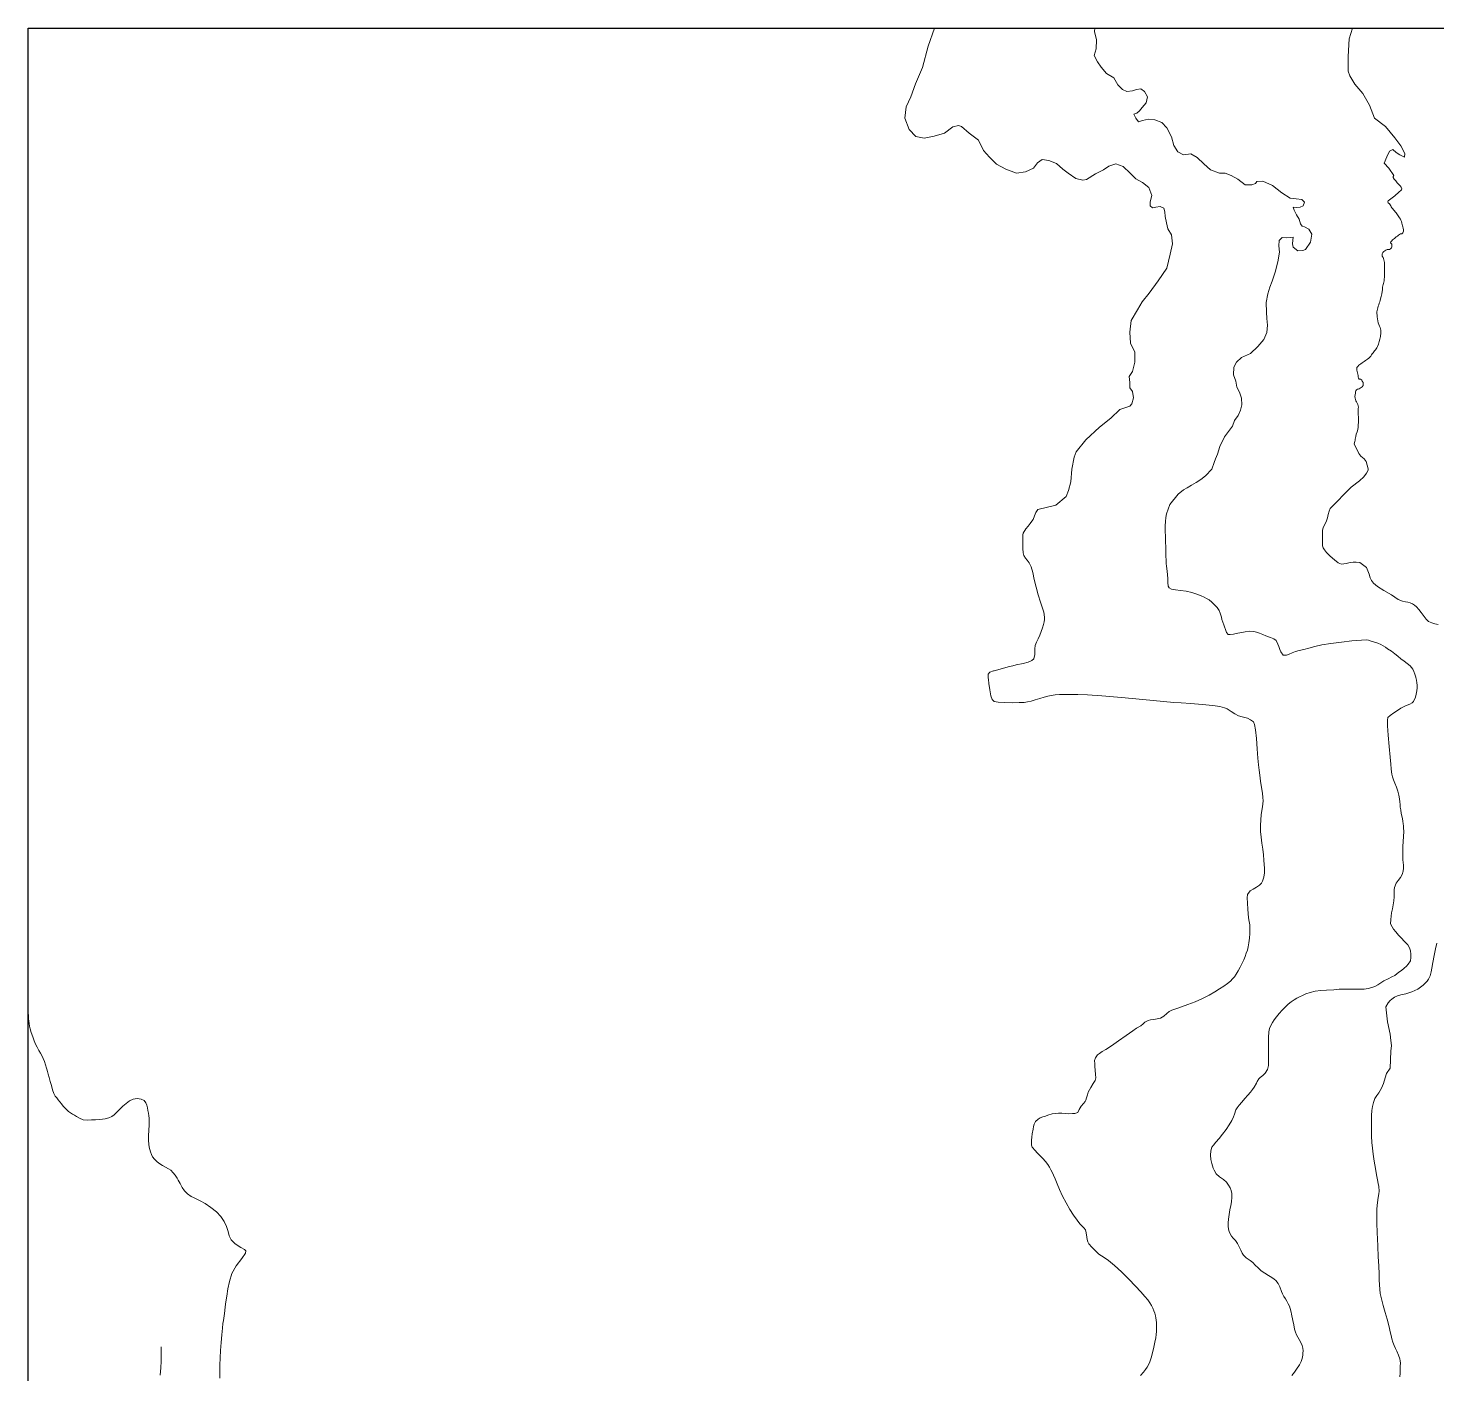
# Model space of a CAD drawing. Header units: kilometres. Extents: x 1172066 to 1174183, y 1051619 to 1053209.
# Drawn here: x 1172066 to 1172672, y 1052629 to 1053209 of the extents above; entities that cross this region are included whole.
import ezdxf

# ---------------------------------------------------------------- set-up
doc = ezdxf.new("R2010")
doc.units = ezdxf.units.KM
doc.header["$MEASUREMENT"] = 0
doc.layers.add('borde', color=1, linetype='Continuous')
doc.layers.add('terreno', color=7, linetype='Continuous')

msp = doc.modelspace()

# ---------------------------------------------------------------- linework, layer by layer
at = {"layer": 'borde', "elevation": -10}
msp.add_lwpolyline([(1172065.59276, 1053209.01436), (1174180.61696, 1053209.01436), (1174180.61696, 1051620.96949), (1172065.59276, 1051620.96949)], close=True, dxfattribs=at)
at = {"layer": 'terreno', "lineweight": 0, "ltscale": 2090}
for points, elevation in [([(1172544.54683, 1052628.6895), (1172545.7734, 1052630.09427), (1172546.68224, 1052631.21955), (1172547.38061, 1052632.23084), (1172547.96671, 1052633.29663), (1172548.50876, 1052634.59022), (1172549.06395, 1052636.28389), (1172549.6689, 1052638.46182), (1172550.2629, 1052640.84473), (1172550.76366, 1052643.06318), (1172551.10943, 1052644.84189), (1172551.31574, 1052646.28994), (1172551.42063, 1052647.61051), (1172551.4564, 1052648.95775), (1172551.43825, 1052650.28575), (1172551.37564, 1052651.49554), (1172551.13454, 1052653.45754), (1172550.93813, 1052654.40668), (1172550.67824, 1052655.45855), (1172550.33703, 1052656.58004), (1172549.89679, 1052657.70606), (1172549.33369, 1052658.80054), (1172548.59936, 1052659.9392), (1172547.63937, 1052661.22283), (1172546.38415, 1052662.76211), (1172544.70016, 1052664.68344), (1172542.44072, 1052667.12212), (1172539.55572, 1052670.10694), (1172536.37997, 1052673.25043), (1172533.34479, 1052676.05655), (1172530.81498, 1052678.13896), (1172528.88542, 1052679.53111), (1172526.60253, 1052680.98762), (1172525.36497, 1052682.16997), (1172524.48399, 1052683.01993), (1172523.59387, 1052683.89787), (1172522.24962, 1052685.44674), (1172521.81972, 1052686.28179), (1172521.53917, 1052687.25856), (1172521.36932, 1052688.30483), (1172521.17861, 1052690.18207), (1172520.90579, 1052691.43788), (1172520.18187, 1052692.27458), (1172519.47967, 1052692.95637), (1172518.47149, 1052694.06177), (1172517.19709, 1052695.63896), (1172515.72146, 1052697.70026), (1172514.11569, 1052700.22198), (1172512.49654, 1052703.03765), (1172510.98997, 1052705.94785), (1172509.69589, 1052708.75503), (1172508.62706, 1052711.29524), (1172507.77122, 1052713.40741), (1172507.10283, 1052714.9954), (1172506.54016, 1052716.21188), (1172505.98821, 1052717.27338), (1172505.35914, 1052718.36153), (1172504.59069, 1052719.52905), (1172503.62777, 1052720.79267), (1172502.45143, 1052722.1443), (1172501.19821, 1052723.46958), (1172500.03778, 1052724.62728), (1172499.10958, 1052725.52503), (1172497.94673, 1052726.98874), (1172497.65981, 1052727.83045), (1172497.54015, 1052728.83196), (1172497.56969, 1052730.01518), (1172497.71942, 1052731.36794), (1172497.9271, 1052732.734), (1172498.24958, 1052734.79562), (1172498.42033, 1052735.93147), (1172498.72375, 1052736.92294), (1172499.31675, 1052738.01275), (1172500.47871, 1052739.11521), (1172501.38453, 1052739.59743), (1172502.44459, 1052740.03136), (1172503.56381, 1052740.43058), (1172504.65115, 1052740.80064), (1172506.5347, 1052741.3554), (1172507.89687, 1052741.55371), (1172509.18863, 1052741.6227), (1172510.7187, 1052741.62778), (1172512.39254, 1052741.46953), (1172513.73893, 1052741.40276), (1172515.20947, 1052741.52158), (1172516.22838, 1052741.5543), (1172517.56443, 1052741.99152), (1172518.12967, 1052743.24421), (1172518.90899, 1052744.69591), (1172519.92591, 1052745.80669), (1172520.72098, 1052746.66743), (1172521.03892, 1052747.32994), (1172521.33739, 1052748.31238), (1172521.65994, 1052749.49495), (1172522.05539, 1052750.69685), (1172522.55242, 1052751.77723), (1172523.11303, 1052752.73087), (1172524.20745, 1052754.38504), (1172524.98718, 1052755.74875), (1172525.26994, 1052756.88313), (1172525.19902, 1052758.37389), (1172525.01458, 1052760.19414), (1172524.91253, 1052761.71677), (1172524.82211, 1052762.88442), (1172524.77523, 1052764.36929), (1172525.09112, 1052765.47483), (1172526.01121, 1052766.76216), (1172526.82814, 1052767.43999), (1172527.98086, 1052768.16137), (1172529.64041, 1052769.14312), (1172532.00258, 1052770.65216), (1172535.10877, 1052772.81167), (1172538.40002, 1052775.17407), (1172541.16303, 1052777.15299), (1172542.87376, 1052778.31198), (1172544.64353, 1052779.24924), (1172545.65653, 1052780.12599), (1172546.39704, 1052780.89046), (1172547.8399, 1052781.58519), (1172548.81873, 1052781.85274), (1172549.91987, 1052782.05385), (1172551.05816, 1052782.22214), (1172553.08131, 1052782.64754), (1172554.64187, 1052783.40981), (1172555.93166, 1052784.55186), (1172556.90029, 1052785.5094), (1172557.96861, 1052786.10138), (1172558.85336, 1052786.3825), (1172560.19858, 1052786.78675), (1172562.19869, 1052787.43506), (1172564.94333, 1052788.41483), (1172568.11079, 1052789.65158), (1172571.27258, 1052791.03431), (1172574.08215, 1052792.46141), (1172576.51277, 1052793.86976), (1172578.61671, 1052795.20659), (1172580.43816, 1052796.43211), (1172581.9741, 1052797.54229), (1172583.21453, 1052798.54709), (1172584.17429, 1052799.4756), (1172584.96484, 1052800.44433), (1172585.72758, 1052801.59093), (1172586.56308, 1052803.00688), (1172587.43077, 1052804.597), (1172588.25329, 1052806.22091), (1172588.9702, 1052807.76133), (1172589.58053, 1052809.21025), (1172590.10119, 1052810.58374), (1172590.54602, 1052811.92188), (1172590.92243, 1052813.34971), (1172591.23573, 1052815.01628), (1172591.48554, 1052817.00355), (1172591.64469, 1052819.13143), (1172591.67934, 1052821.1527), (1172591.57343, 1052822.85632), (1172591.39432, 1052824.17358), (1172591.08399, 1052825.75024), (1172590.78843, 1052829.5381), (1172590.61864, 1052832.08148), (1172590.52707, 1052834.3632), (1172590.60209, 1052835.87064), (1172591.76177, 1052837.4651), (1172593.02844, 1052838.20002), (1172594.48674, 1052839.01883), (1172595.77281, 1052839.88383), (1172596.60778, 1052840.76476), (1172597.07673, 1052841.64699), (1172597.57069, 1052843.38739), (1172597.87657, 1052845.14691), (1172597.91881, 1052847.25323), (1172597.83285, 1052848.75193), (1172597.67683, 1052850.69833), (1172597.45022, 1052852.98442), (1172597.15178, 1052855.4522), (1172596.79611, 1052857.9657), (1172596.46137, 1052860.49631), (1172596.24358, 1052863.03845), (1172596.21185, 1052865.56846), (1172596.33268, 1052867.98318), (1172596.55259, 1052870.16432), (1172596.81199, 1052872.02164), (1172597.0587, 1052873.5999), (1172597.23733, 1052874.9768), (1172597.30038, 1052876.26017), (1172597.23274, 1052877.69495), (1172597.02311, 1052879.55309), (1172596.67978, 1052881.99566), (1172596.27118, 1052884.70993), (1172595.88429, 1052887.27129), (1172595.58126, 1052889.43203), (1172595.3299, 1052891.664), (1172595.07721, 1052894.61601), (1172594.78145, 1052898.6619), (1172594.44007, 1052903.05658), (1172594.06482, 1052906.77508), (1172593.65821, 1052909.05733), (1172593.19291, 1052910.19324), (1172591.96043, 1052911.1476), (1172590.57548, 1052911.76422), (1172589.49005, 1052912.05821), (1172588.24267, 1052912.33945), (1172586.67512, 1052912.87022), (1172585.10911, 1052913.71301), (1172583.61131, 1052914.72814), (1172581.87331, 1052915.78715), (1172580.65279, 1052916.31153), (1172578.72832, 1052916.82065), (1172575.60787, 1052917.30721), (1172571.09551, 1052917.75733), (1172566.17142, 1052918.14055), (1172562.11089, 1052918.41875), (1172558.9057, 1052918.63192), (1172545.51721, 1052919.85296), (1172536.36689, 1052920.66561), (1172527.82603, 1052921.38308), (1172521.64458, 1052921.83047), (1172517.48337, 1052922.03721), (1172514.48094, 1052922.08929), (1172511.91995, 1052922.05543), (1172509.67024, 1052921.96099), (1172507.7468, 1052921.81408), (1172506.12463, 1052921.61556), (1172504.61787, 1052921.32755), (1172502.99674, 1052920.90102), (1172501.11633, 1052920.31727), (1172499.15714, 1052919.68515), (1172497.37956, 1052919.13988), (1172495.91709, 1052918.78908), (1172494.38688, 1052918.59898), (1172492.27817, 1052918.5072), (1172489.29818, 1052918.4674), (1172486.0188, 1052918.5062), (1172483.22987, 1052918.66929), (1172481.51702, 1052919.04438), (1172480.63907, 1052919.88636), (1172480.1496, 1052921.4942), (1172479.69198, 1052923.99422), (1172479.67915, 1052924.08111), (1172479.27385, 1052926.82447), (1172479.08443, 1052928.47772), (1172478.99558, 1052929.25333), (1172478.99965, 1052930.74843), (1172479.62183, 1052931.57837), (1172481.24102, 1052932.20791), (1172481.48072, 1052932.27502), (1172484.05951, 1052933.00302), (1172487.55954, 1052933.90529), (1172489.58938, 1052934.39972), (1172491.04782, 1052934.7545), (1172493.94685, 1052935.43597), (1172496.15029, 1052936.01823), (1172497.67559, 1052936.61833), (1172498.55238, 1052937.32343), (1172499.0478, 1052939.18385), (1172499.02736, 1052940.35582), (1172499.0433, 1052941.66197), (1172499.24383, 1052943.06299), (1172499.73007, 1052944.52832), (1172500.41008, 1052946.04558), (1172501.14488, 1052947.61107), (1172501.81253, 1052949.20626), (1172502.3674, 1052950.75093), (1172502.78095, 1052952.14794), (1172503.03549, 1052953.33118), (1172503.1558, 1052954.3458), (1172503.17554, 1052955.26495), (1172502.86555, 1052957.41565), (1172502.35117, 1052959.21838), (1172501.51114, 1052961.80363), (1172500.50551, 1052964.94717), (1172499.54182, 1052968.31892), (1172498.77455, 1052971.60656), (1172498.11575, 1052974.57369), (1172497.42146, 1052977.00362), (1172496.59934, 1052978.74592), (1172495.75281, 1052979.92707), (1172495.03797, 1052980.74481), (1172494.30756, 1052981.90149), (1172494.04857, 1052982.97636), (1172493.89868, 1052984.89278), (1172493.84838, 1052986.46765), (1172493.81836, 1052988.19861), (1172493.81234, 1052989.71468), (1172493.85149, 1052990.75993), (1172494.03193, 1052991.5308), (1172495.21337, 1052993.3934), (1172496.13387, 1052994.59273), (1172497.03665, 1052995.73299), (1172497.76337, 1052996.66442), (1172498.30279, 1052997.44295), (1172498.92392, 1052998.93393), (1172499.40995, 1053000.44427), (1172500.3883, 1053001.67789), (1172508.03397, 1053003.57743), (1172512.58877, 1053007.35077), (1172513.57098, 1053009.90547), (1172514.55877, 1053013.63215), (1172515.01327, 1053019.10723), (1172515.90482, 1053024.24054), (1172516.76405, 1053026.51263), (1172520.98939, 1053031.71069), (1172526.82092, 1053037.17738), (1172531.7432, 1053041.0656), (1172535.5923, 1053044.80067), (1172539.94163, 1053046.26091), (1172540.82139, 1053047.24033), (1172541.52085, 1053049.79295), (1172541.02172, 1053052.47664), (1172539.96192, 1053054.0765), (1172539.89476, 1053056.40865), (1172539.62449, 1053059.01889), (1172541.09447, 1053061.20152), (1172542.10983, 1053065.12713), (1172542.10383, 1053069.55087), (1172540.21949, 1053073.33921), (1172539.96757, 1053078.1015), (1172540.46744, 1053083.09913), (1172543.20239, 1053087.71158), (1172545.29586, 1053091.20134), (1172548.26816, 1053094.95167), (1172552.08702, 1053100.24454), (1172555.83537, 1053105.65191), (1172557.24903, 1053111.74817), (1172558.33282, 1053116.12379), (1172557.89733, 1053120.03652), (1172556.2598, 1053122.64509), (1172555.76566, 1053125.25813), (1172555.15967, 1053127.94166), (1172555.03983, 1053129.88555), (1172554.56059, 1053131.47759), (1172553.03332, 1053132.30541), (1172551.18989, 1053131.97784), (1172549.63546, 1053131.72895), (1172548.68785, 1053132.52845), (1172548.70447, 1053134.19412), (1172549.37119, 1053136.92287), (1172548.1162, 1053140.46495), (1172545.37691, 1053142.57672), (1172542.49758, 1053144.15413), (1172540.1085, 1053146.65955), (1172537.11372, 1053149.44767), (1172533.84697, 1053150.57177), (1172530.87266, 1053149.55591), (1172528.57705, 1053148.03934), (1172525.1433, 1053146.24899), (1172521.30954, 1053143.8104), (1172519.75126, 1053143.59799), (1172516.62541, 1053144.28189), (1172513.40895, 1053146.52862), (1172511.14519, 1053148.31857), (1172508.32134, 1053150.79947), (1172505.1093, 1053151.99149), (1172502.24088, 1053152.51089), (1172500.22838, 1053151.0438), (1172498.50643, 1053148.81869), (1172495.04941, 1053147.12173), (1172491.17337, 1053146.6489), (1172486.4765, 1053148.31939), (1172482.55059, 1053150.44266), (1172479.50546, 1053153.45206), (1172476.87461, 1053156.33304), (1172474.81816, 1053160.8603), (1172470.78234, 1053163.7906), (1172467.43038, 1053166.72073), (1172466.22046, 1053167.10279), (1172463.67715, 1053166.54033), (1172460.08277, 1053163.80517), (1172455.71779, 1053162.59386), (1172451.43891, 1053161.68464), (1172447.77833, 1053162.33705), (1172444.97791, 1053165.41142), (1172442.99817, 1053170.25504), (1172443.67219, 1053175.14829), (1172445.6474, 1053179.51671), (1172447.60786, 1053185.01897), (1172450.70853, 1053192.06743), (1172453.08461, 1053201.28701), (1172455.77342, 1053209.06218)], 50), ([(1172609.7653, 1052628.59751), (1172610.77261, 1052630.05327), (1172611.72345, 1052631.39776), (1172612.96673, 1052633.29763), (1172613.67138, 1052634.67898), (1172614.14224, 1052636.00924), (1172614.41561, 1052637.4476), (1172614.48761, 1052638.31099), (1172614.50795, 1052639.31914), (1172614.41171, 1052640.44677), (1172614.1171, 1052641.65348), (1172613.58232, 1052642.89407), (1172612.91567, 1052644.10606), (1172612.26347, 1052645.22112), (1172611.7348, 1052646.22374), (1172611.3028, 1052647.2948), (1172610.90142, 1052648.67002), (1172610.49006, 1052650.46724), (1172610.10831, 1052652.35358), (1172609.58961, 1052655.08735), (1172609.4226, 1052655.95162), (1172608.99831, 1052657.51976), (1172608.62868, 1052658.51411), (1172608.15173, 1052659.57997), (1172607.57568, 1052660.66037), (1172606.92077, 1052661.71341), (1172606.25592, 1052662.75038), (1172605.66003, 1052663.7977), (1172605.19304, 1052664.8666), (1172604.50287, 1052666.84152), (1172603.82004, 1052668.30645), (1172602.85535, 1052669.52106), (1172602.11735, 1052670.15868), (1172601.07996, 1052670.87793), (1172599.69198, 1052671.71754), (1172598.11141, 1052672.68329), (1172596.54824, 1052673.77812), (1172595.16659, 1052674.97979), (1172593.94992, 1052676.18823), (1172592.83479, 1052677.27913), (1172591.77866, 1052678.1593), (1172590.00479, 1052679.40215), (1172588.84478, 1052680.46986), (1172588.33472, 1052681.33954), (1172587.75879, 1052682.61096), (1172587.08585, 1052684.09994), (1172586.30009, 1052685.54938), (1172585.40741, 1052686.76233), (1172584.50364, 1052687.7842), (1172583.70925, 1052688.71958), (1172583.11485, 1052689.66189), (1172582.70622, 1052690.65806), (1172582.44218, 1052691.7419), (1172582.29354, 1052692.95629), (1172582.27101, 1052694.36627), (1172582.40023, 1052696.04697), (1172582.68614, 1052698.01342), (1172583.05368, 1052700.06225), (1172583.40906, 1052701.92801), (1172583.67518, 1052703.41433), (1172583.91546, 1052705.51858), (1172583.82513, 1052707.09925), (1172583.52422, 1052708.37194), (1172583.07702, 1052709.48993), (1172582.45558, 1052710.65314), (1172581.57482, 1052711.88912), (1172580.28306, 1052713.11523), (1172579.44334, 1052713.68737), (1172578.56565, 1052714.25634), (1172577.12763, 1052715.53675), (1172576.21426, 1052717.11963), (1172575.84103, 1052718.02796), (1172575.22619, 1052719.92622), (1172574.83672, 1052721.75154), (1172574.6671, 1052723.60886), (1172574.74686, 1052725.38935), (1172575.29165, 1052726.95196), (1172575.96418, 1052727.92814), (1172577.01333, 1052729.20308), (1172578.34914, 1052730.77336), (1172579.84277, 1052732.60139), (1172581.3615, 1052734.62255), (1172582.75213, 1052736.66312), (1172583.8536, 1052738.52133), (1172584.5636, 1052740.04272), (1172584.98997, 1052741.26176), (1172585.64834, 1052743.13693), (1172586.16421, 1052744.03338), (1172586.96729, 1052745.10817), (1172588.12407, 1052746.4646), (1172589.46917, 1052747.97393), (1172590.78639, 1052749.45312), (1172591.89643, 1052750.75534), (1172592.78626, 1052751.88454), (1172593.48068, 1052752.88282), (1172594.41189, 1052754.57723), (1172594.73176, 1052755.25876), (1172595.44455, 1052756.39013), (1172596.12363, 1052757.03131), (1172597.14385, 1052757.8621), (1172598.26081, 1052758.96234), (1172599.15516, 1052760.41157), (1172599.58961, 1052762.2617), (1172599.67939, 1052764.46925), (1172599.62182, 1052766.96814), (1172599.58242, 1052769.64412), (1172599.58155, 1052772.20827), (1172599.60774, 1052774.32653), (1172599.72677, 1052776.69623), (1172600.06237, 1052778.08087), (1172600.80279, 1052779.7284), (1172601.38906, 1052780.75618), (1172602.14769, 1052781.92676), (1172603.09474, 1052783.22524), (1172604.23532, 1052784.6246), (1172605.51083, 1052786.0446), (1172606.84968, 1052787.39089), (1172608.18623, 1052788.58416), (1172609.47956, 1052789.60921), (1172610.69366, 1052790.46689), (1172611.82147, 1052791.17015), (1172612.96369, 1052791.78548), (1172614.24996, 1052792.39447), (1172615.78902, 1052793.04764), (1172617.62522, 1052793.67919), (1172619.78495, 1052794.19523), (1172622.21558, 1052794.5255), (1172624.5619, 1052794.70339), (1172627.81646, 1052794.84147), (1172630.01429, 1052795.12167), (1172631.65631, 1052795.14328), (1172633.56569, 1052795.08411), (1172635.34586, 1052795.07137), (1172637.1792, 1052795.02485), (1172639.02732, 1052795.02442), (1172640.84692, 1052795.13484), (1172642.57191, 1052795.37586), (1172644.12725, 1052795.75309), (1172645.47593, 1052796.27336), (1172646.70891, 1052796.94412), (1172647.95517, 1052797.76794), (1172649.29178, 1052798.73219), (1172651.18308, 1052799.555), (1172652.80159, 1052800.33355), (1172653.98255, 1052801.00407), (1172654.90067, 1052801.63835), (1172655.80545, 1052802.34359), (1172656.88359, 1052803.19264), (1172658.02436, 1052804.12199), (1172659.04621, 1052805.03078), (1172659.81049, 1052805.84337), (1172660.72686, 1052807.2887), (1172660.9545, 1052808.66484), (1172660.95384, 1052810.10193), (1172660.75209, 1052811.55708), (1172660.31581, 1052812.90814), (1172659.57995, 1052814.16181), (1172658.12425, 1052815.80618), (1172656.94055, 1052817.01778), (1172655.6231, 1052818.39475), (1172654.41166, 1052819.76722), (1172653.49694, 1052820.98906), (1172652.87532, 1052821.97825), (1172652.21359, 1052823.20625), (1172652.32569, 1052825.1289), (1172652.45452, 1052826.46258), (1172652.68331, 1052828.02273), (1172653.02461, 1052829.68942), (1172653.38762, 1052831.41721), (1172653.65649, 1052833.17657), (1172653.75442, 1052834.92114), (1172653.74893, 1052836.53921), (1172653.7446, 1052837.90228), (1172653.84182, 1052838.93678), (1172654.67365, 1052840.71274), (1172655.51451, 1052841.83371), (1172656.44856, 1052843.13012), (1172657.22018, 1052844.51778), (1172657.63873, 1052845.91681), (1172657.76845, 1052847.27249), (1172657.73661, 1052848.53342), (1172657.65331, 1052849.67612), (1172657.56122, 1052850.77276), (1172657.4849, 1052851.91947), (1172657.44593, 1052853.20937), (1172657.45892, 1052854.72153), (1172657.53455, 1052856.53), (1172657.66972, 1052858.65375), (1172657.80843, 1052860.87753), (1172657.88291, 1052862.93401), (1172657.84004, 1052864.63191), (1172657.74376, 1052865.55253), (1172657.6852, 1052866.10629), (1172657.44341, 1052867.56826), (1172657.14197, 1052869.16897), (1172656.83141, 1052870.79963), (1172656.56947, 1052872.2915), (1172656.39573, 1052873.52978), (1172656.36331, 1052873.83465), (1172656.27859, 1052874.6373), (1172656.17222, 1052875.79388), (1172656.02396, 1052877.14228), (1172655.77586, 1052878.67224), (1172655.36711, 1052880.33844), (1172654.76495, 1052882.09377), (1172654.10013, 1052883.77278), (1172653.50106, 1052885.2901), (1172653.08521, 1052886.54526), (1172652.82413, 1052887.64011), (1172652.65007, 1052888.72939), (1172652.50107, 1052890.02277), (1172652.31404, 1052891.96802), (1172652.03264, 1052895.07291), (1172651.62785, 1052899.55432), (1172651.20406, 1052904.46966), (1172650.89797, 1052908.58651), (1172650.82279, 1052910.99831), (1172650.99574, 1052912.08918), (1172652.05345, 1052913.02914), (1172653.64555, 1052914.10858), (1172655.14862, 1052915.19262), (1172656.61131, 1052916.14145), (1172658.35059, 1052916.96857), (1172659.41973, 1052917.38553), (1172660.50667, 1052917.8446), (1172661.45323, 1052918.38202), (1172662.14425, 1052919.03626), (1172662.97764, 1052920.90724), (1172663.27068, 1052922.19669), (1172663.49923, 1052923.59183), (1172663.63702, 1052924.93356), (1172663.66389, 1052926.04275), (1172663.58107, 1052927.07943), (1172663.39396, 1052928.17962), (1172663.13352, 1052929.33048), (1172663.10707, 1052929.44738), (1172662.73194, 1052930.76672), (1172662.27932, 1052931.9727), (1172661.76082, 1052932.93836), (1172660.59926, 1052934.33606), (1172659.35605, 1052935.44437), (1172658.03144, 1052936.4213), (1172656.67882, 1052937.40009), (1172655.38661, 1052938.50717), (1172654.04351, 1052939.59002), (1172652.56662, 1052940.62624), (1172650.93928, 1052941.75577), (1172650.05247, 1052942.34969), (1172649.09464, 1052942.94929), (1172648.01383, 1052943.53933), (1172646.74715, 1052944.10249), (1172645.28967, 1052944.61877), (1172643.86257, 1052945.05219), (1172642.74104, 1052945.36501), (1172641.86588, 1052945.60396), (1172635.52099, 1052945.06554), (1172631.01878, 1052944.61565), (1172626.4882, 1052944.03362), (1172622.66216, 1052943.34385), (1172619.55128, 1052942.6284), (1172616.98313, 1052941.97945), (1172614.8034, 1052941.46032), (1172612.92038, 1052941.00657), (1172611.26251, 1052940.52486), (1172609.77304, 1052939.95792), (1172608.47756, 1052939.39689), (1172607.42146, 1052938.97296), (1172606.0125, 1052938.94743), (1172604.98692, 1052940.35177), (1172604.50269, 1052941.4746), (1172604.06624, 1052942.64365), (1172603.69133, 1052943.69797), (1172602.94203, 1052945.2666), (1172601.90027, 1052946.06482), (1172600.49069, 1052946.60032), (1172598.50013, 1052947.34215), (1172597.19067, 1052947.85711), (1172595.7941, 1052948.39167), (1172594.4759, 1052948.8466), (1172593.35849, 1052949.13944), (1172591.51366, 1052949.2939), (1172589.53679, 1052949.02172), (1172588.16402, 1052948.73734), (1172586.43061, 1052948.37329), (1172584.62708, 1052948.02891), (1172583.13593, 1052947.82499), (1172582.23776, 1052947.84983), (1172581.54979, 1052948.6987), (1172581.17145, 1052950.06102), (1172580.76536, 1052951.15721), (1172580.39111, 1052952.06953), (1172579.97913, 1052953.13669), (1172579.59764, 1052954.316), (1172579.36698, 1052955.32098), (1172578.8622, 1052956.99175), (1172578.33769, 1052958.17539), (1172577.54674, 1052959.44681), (1172576.46591, 1052960.69288), (1172575.23961, 1052961.81927), (1172574.04927, 1052962.73981), (1172573.00712, 1052963.40602), (1172571.93759, 1052963.93809), (1172570.59391, 1052964.49791), (1172568.79558, 1052965.19262), (1172566.6261, 1052965.9146), (1172564.23422, 1052966.50256), (1172561.79346, 1052966.85228), (1172559.57719, 1052967.09503), (1172557.87958, 1052967.41917), (1172556.905, 1052967.96469), (1172556.48362, 1052968.68879), (1172556.29804, 1052970.32003), (1172556.22957, 1052971.93281), (1172556.14624, 1052973.51452), (1172555.98737, 1052975.20888), (1172555.75989, 1052977.25396), (1172555.64211, 1052978.4985), (1172555.53847, 1052979.93011), (1172555.46385, 1052981.57385), (1172555.42618, 1052983.4448), (1172555.39957, 1052985.5158), (1172555.35321, 1052987.75472), (1172555.26929, 1052990.10748), (1172555.19344, 1052992.44927), (1172555.18329, 1052994.63936), (1172555.28234, 1052996.57194), (1172555.47639, 1052998.28994), (1172555.73207, 1052999.87223), (1172557.19293, 1053003.80524), (1172560.78101, 1053008.36714), (1172563.00057, 1053010.22155), (1172564.59158, 1053011.10198), (1172566.51769, 1053012.18397), (1172568.46943, 1053013.34709), (1172570.46526, 1053014.70142), (1172572.56015, 1053016.26522), (1172575.22799, 1053019.13877), (1172576.26322, 1053021.91073), (1172576.84293, 1053023.51034), (1172577.72767, 1053025.60875), (1172578.73391, 1053028.91496), (1172580.70735, 1053033.03836), (1172584.16379, 1053037.64531), (1172585.03899, 1053040.11203), (1172586.63416, 1053042.23806), (1172587.57616, 1053044.4799), (1172588.20592, 1053046.80596), (1172588.03796, 1053049.60152), (1172587.19555, 1053052.26644), (1172585.97261, 1053054.43142), (1172585.60262, 1053056.94052), (1172584.58272, 1053059.7463), (1172584.66801, 1053062.95939), (1172585.83039, 1053065.23192), (1172587.98953, 1053067.20872), (1172591.84233, 1053068.91867), (1172595.07737, 1053071.90452), (1172597.67805, 1053074.92076), (1172598.86265, 1053077.9006), (1172599.27665, 1053081.14023), (1172598.99762, 1053083.98462), (1172598.85664, 1053086.7843), (1172598.61987, 1053090.86912), (1172599.40901, 1053094.65951), (1172600.28036, 1053097.43656), (1172601.24038, 1053100.03334), (1172602.48537, 1053103.90251), (1172603.61267, 1053108.45336), (1172604.42688, 1053112.51955), (1172604.10629, 1053115.33874), (1172604.21662, 1053117.64073), (1172605.57165, 1053118.94659), (1172607.30846, 1053118.79795), (1172609.02515, 1053118.85291), (1172610.31705, 1053119.03292), (1172610.10264, 1053117.71684), (1172609.97404, 1053116.12098), (1172610.29805, 1053114.71789), (1172612.28984, 1053113.13669), (1172614.46535, 1053113.25191), (1172615.5399, 1053113.77763), (1172617.79697, 1053116.81495), (1172618.36553, 1053120.3688), (1172616.98413, 1053122.48854), (1172615.22095, 1053123.54526), (1172614.12453, 1053123.72819), (1172613.46275, 1053124.75152), (1172612.81761, 1053126.71365), (1172611.72897, 1053128.70623), (1172610.75854, 1053130.65719), (1172610.31726, 1053131.93373), (1172611.58186, 1053131.85774), (1172613.23572, 1053131.98043), (1172614.63566, 1053132.58911), (1172615.19389, 1053134.09512), (1172613.97556, 1053135.29788), (1172611.57806, 1053135.58962), (1172608.94024, 1053135.87575), (1172605.32373, 1053138.13097), (1172601.3659, 1053141.27448), (1172597.16339, 1053143.16345), (1172594.56997, 1053143.00208), (1172593.99175, 1053142.11069), (1172592.44545, 1053141.54116), (1172589.54979, 1053141.53856), (1172586.4136, 1053143.94701), (1172583.60363, 1053145.62659), (1172581.0064, 1053146.54194), (1172578.55797, 1053146.53026), (1172574.66336, 1053147.97512), (1172571.87141, 1053150.58784), (1172568.86046, 1053153.37807), (1172566.25745, 1053154.89043), (1172563.01361, 1053154.45353), (1172560.65416, 1053155.7415), (1172558.8728, 1053158.53159), (1172557.82301, 1053162.21028), (1172555.90541, 1053166.08881), (1172553.76404, 1053168.37102), (1172550.74037, 1053169.58691), (1172548.04544, 1053169.82326), (1172545.34632, 1053169.23938), (1172543.69215, 1053168.64469), (1172542.56066, 1053170.24286), (1172541.72171, 1053171.94909), (1172542.89925, 1053172.4944), (1172544.1244, 1053173.45065), (1172545.27282, 1053174.91789), (1172547.03121, 1053176.94418), (1172547.57143, 1053179.52949), (1172546.27996, 1053181.80615), (1172544.70335, 1053182.99659), (1172542.76854, 1053182.67544), (1172541.08781, 1053182.0206), (1172538.71196, 1053181.7404), (1172536.79305, 1053182.70456), (1172534.72348, 1053184.6701), (1172533.04041, 1053187.68232), (1172529.91832, 1053189.59996), (1172527.58936, 1053192.259), (1172526.03963, 1053194.62528), (1172524.56615, 1053197.29696), (1172525.44684, 1053200.11029), (1172525.51202, 1053204.06242), (1172524.6898, 1053207.69351), (1172524.86626, 1053209.03237)], 40), ([(1172672.67064, 1052952.11811), (1172671.21978, 1052952.49541), (1172669.94205, 1052952.85351), (1172668.49887, 1052953.51987), (1172667.58636, 1052954.4827), (1172666.29643, 1052956.17383), (1172665.40586, 1052957.36578), (1172664.41696, 1052958.62627), (1172663.42671, 1052959.74576), (1172662.50385, 1052960.56653), (1172661.6062, 1052961.12641), (1172660.66036, 1052961.51105), (1172659.63797, 1052961.79534), (1172658.66597, 1052961.99884), (1172657.33082, 1052962.22766), (1172655.55039, 1052962.94447), (1172652.54714, 1052964.90067), (1172649.36535, 1052966.75505), (1172646.57092, 1052968.53721), (1172644.83732, 1052969.93827), (1172643.94381, 1052971.11519), (1172643.44608, 1052972.34397), (1172642.97326, 1052973.80787), (1172642.44816, 1052975.33653), (1172641.86694, 1052976.66991), (1172638.90972, 1052978.83635), (1172637.33245, 1052979.08806), (1172636.16639, 1052979.08565), (1172634.81936, 1052978.8594), (1172633.07329, 1052978.41928), (1172631.07631, 1052978.17101), (1172629.71773, 1052978.70975), (1172628.00782, 1052979.96091), (1172626.21512, 1052981.5997), (1172624.69271, 1052983.17875), (1172623.70616, 1052984.36224), (1172623.17702, 1052985.24885), (1172622.94129, 1052986.05081), (1172622.84142, 1052987.96246), (1172622.86212, 1052989.10763), (1172622.87635, 1052990.35378), (1172622.8917, 1052991.57292), (1172622.92589, 1052992.60914), (1172623.14387, 1052993.91323), (1172623.75779, 1052995.01916), (1172624.61657, 1052996.80324), (1172624.99158, 1052998.10006), (1172625.36185, 1052999.55786), (1172625.79411, 1053001.01896), (1172626.22714, 1053002.09604), (1172635.23113, 1053011.28433), (1172638.78739, 1053014.08099), (1172640.69038, 1053015.83391), (1172641.87962, 1053017.30952), (1172642.52437, 1053018.66558), (1172642.55649, 1053019.29078), (1172641.67608, 1053022.38788), (1172640.78059, 1053023.56082), (1172639.45807, 1053024.73276), (1172638.51658, 1053025.90547), (1172636.49681, 1053029.92935), (1172636.76499, 1053030.95226), (1172636.91576, 1053031.52773), (1172637.03667, 1053032.05166), (1172637.10688, 1053032.58452), (1172637.22488, 1053033.19394), (1172637.46324, 1053034.1271), (1172637.82917, 1053035.11702), (1172638.06577, 1053036.14285), (1172638.23934, 1053037.17321), (1172638.32655, 1053038.20702), (1172638.36724, 1053039.17461), (1172638.39006, 1053039.86292), (1172638.39686, 1053040.48149), (1172638.37715, 1053041.09994), (1172638.33576, 1053041.72212), (1172638.24971, 1053042.34393), (1172638.21786, 1053042.95865), (1172638.20952, 1053043.53632), (1172638.21889, 1053044.10506), (1172638.22758, 1053044.67563), (1172638.25739, 1053045.25547), (1172638.34236, 1053045.83741), (1172638.30982, 1053046.42262), (1172638.17158, 1053047.00985), (1172637.80098, 1053047.53384), (1172637.52942, 1053048.07995), (1172637.31553, 1053048.59466), (1172637.11267, 1053049.10208), (1172636.95494, 1053049.64988), (1172636.84247, 1053050.32656), (1172636.95973, 1053051.06532), (1172637.08917, 1053051.76064), (1172637.17102, 1053052.33405), (1172637.26034, 1053052.87767), (1172637.60226, 1053053.2961), (1172637.93494, 1053053.54617), (1172638.29169, 1053053.60715), (1172638.64486, 1053053.75546), (1172639.08418, 1053053.98069), (1172639.54159, 1053054.21999), (1172639.94127, 1053054.51202), (1172640.17351, 1053054.71595), (1172640.30784, 1053054.93392), (1172640.37491, 1053055.1694), (1172640.41348, 1053055.37093), (1172640.42276, 1053055.56233), (1172640.42336, 1053055.75717), (1172640.43089, 1053055.96454), (1172640.44559, 1053056.17564), (1172640.37258, 1053056.39265), (1172640.25596, 1053056.63261), (1172640.1158, 1053056.84298), (1172639.98283, 1053057.05255), (1172639.87703, 1053057.22423), (1172639.77545, 1053057.38293), (1172639.64586, 1053057.57918), (1172639.31181, 1053057.83649), (1172638.67452, 1053057.85553), (1172638.4126, 1053058.23068), (1172638.26921, 1053058.81621), (1172638.20748, 1053059.44179), (1172638.09668, 1053060.04349), (1172637.96694, 1053060.59608), (1172637.8151, 1053061.13742), (1172637.69706, 1053061.68208), (1172637.61764, 1053062.24191), (1172637.71416, 1053062.81173), (1172638.06223, 1053063.37488), (1172638.48221, 1053063.89168), (1172638.94179, 1053064.20382), (1172639.42935, 1053064.52245), (1172639.91453, 1053064.84788), (1172640.40076, 1053065.16481), (1172640.88226, 1053065.49323), (1172641.36857, 1053065.83135), (1172641.85098, 1053066.17776), (1172642.33235, 1053066.53835), (1172642.82643, 1053066.92318), (1172643.2908, 1053067.35202), (1172643.69079, 1053067.82656), (1172644.04203, 1053068.28439), (1172644.35922, 1053068.75122), (1172644.6915, 1053069.19879), (1172645.01858, 1053069.61867), (1172645.35154, 1053070.02591), (1172645.68027, 1053070.44845), (1172646.01802, 1053070.90171), (1172646.32363, 1053071.38382), (1172646.62002, 1053071.98874), (1172647.03458, 1053072.95322), (1172647.35357, 1053074.03659), (1172647.58224, 1053075.04805), (1172647.71465, 1053075.68103), (1172647.80916, 1053076.21885), (1172647.89232, 1053076.75994), (1172647.97117, 1053077.29849), (1172648.02925, 1053077.83872), (1172648.03299, 1053078.38085), (1172647.99664, 1053078.94155), (1172647.85761, 1053079.50128), (1172647.68526, 1053080.07967), (1172647.45502, 1053080.73716), (1172647.1357, 1053081.37905), (1172646.92884, 1053082.0998), (1172646.74377, 1053082.976), (1172646.6155, 1053083.89529), (1172646.5089, 1053084.77801), (1172646.41841, 1053085.49781), (1172646.3429, 1053086.17917), (1172646.35999, 1053086.84446), (1172646.41931, 1053087.45911), (1172646.56306, 1053088.05597), (1172646.74214, 1053088.65051), (1172646.93792, 1053089.27695), (1172647.14351, 1053089.90762), (1172647.33745, 1053090.53472), (1172647.51934, 1053091.1361), (1172647.69592, 1053091.73096), (1172647.8921, 1053092.41557), (1172648.17048, 1053093.45126), (1172648.40673, 1053094.58909), (1172648.59436, 1053095.63987), (1172648.68553, 1053096.32383), (1172648.68075, 1053096.92568), (1172648.76589, 1053097.5066), (1172648.88338, 1053098.05002), (1172649.02627, 1053098.57955), (1172649.14881, 1053099.11331), (1172649.26719, 1053099.64423), (1172649.3869, 1053100.17398), (1172649.46923, 1053100.82424), (1172649.56481, 1053101.92309), (1172649.59551, 1053103.13563), (1172649.62004, 1053104.2445), (1172649.63734, 1053104.93595), (1172649.64746, 1053105.52303), (1172649.64968, 1053106.12242), (1172649.64101, 1053106.77092), (1172649.59229, 1053107.4309), (1172649.52695, 1053108.0758), (1172649.44991, 1053108.65915), (1172649.31564, 1053109.21806), (1172649.18323, 1053109.77398), (1172648.99697, 1053110.32915), (1172648.652, 1053110.85925), (1172648.52871, 1053111.38704), (1172648.55405, 1053111.88886), (1172648.89004, 1053112.36311), (1172649.31915, 1053112.81262), (1172649.75167, 1053113.2085), (1172650.20416, 1053113.4366), (1172650.67702, 1053113.65047), (1172651.17047, 1053113.77477), (1172651.72892, 1053113.65252), (1172652.21139, 1053113.95243), (1172652.60272, 1053114.39061), (1172652.74229, 1053114.87813), (1172652.8218, 1053115.38369), (1172652.74065, 1053115.95068), (1172652.20396, 1053116.56124), (1172652.35874, 1053117.07881), (1172652.71075, 1053117.51181), (1172653.09421, 1053117.85028), (1172653.49604, 1053118.17916), (1172653.89289, 1053118.50536), (1172654.28742, 1053118.82803), (1172654.69361, 1053119.1501), (1172655.12808, 1053119.48731), (1172655.57675, 1053119.81808), (1172656.02241, 1053120.14666), (1172656.48373, 1053120.41032), (1172657.01455, 1053120.52611), (1172657.45313, 1053120.94851), (1172657.80786, 1053121.54768), (1172657.75653, 1053122.23166), (1172657.61575, 1053122.86455), (1172657.49099, 1053123.42183), (1172657.36214, 1053123.96428), (1172657.21257, 1053124.51611), (1172657.05329, 1053125.11508), (1172656.89895, 1053125.72307), (1172656.67059, 1053126.30421), (1172656.41775, 1053126.83958), (1172656.10662, 1053127.32883), (1172655.79605, 1053127.81043), (1172655.50991, 1053128.26579), (1172655.23033, 1053128.71285), (1172654.91649, 1053129.14127), (1172654.58265, 1053129.56958), (1172654.23037, 1053129.98564), (1172653.87842, 1053130.40103), (1172653.52217, 1053130.81124), (1172653.14947, 1053131.20686), (1172652.8052, 1053131.62196), (1172652.50129, 1053132.04708), (1172652.27432, 1053132.5219), (1172652.01915, 1053132.97016), (1172651.68063, 1053133.41752), (1172651.19356, 1053133.85781), (1172651.07306, 1053134.28878), (1172651.18654, 1053134.72483), (1172651.75717, 1053135.1345), (1172652.28637, 1053135.53163), (1172652.88461, 1053135.99328), (1172653.52516, 1053136.42243), (1172654.11381, 1053136.89936), (1172654.63641, 1053137.35214), (1172655.1397, 1053137.80117), (1172655.6307, 1053138.23914), (1172656.07058, 1053138.63088), (1172656.49414, 1053139.01819), (1172656.88763, 1053139.42171), (1172657.1246, 1053139.90101), (1172656.76591, 1053140.58238), (1172656.35599, 1053141.10086), (1172655.95298, 1053141.56202), (1172655.521, 1053141.98587), (1172655.07208, 1053142.49898), (1172654.45185, 1053143.22449), (1172653.79248, 1053144.01631), (1172653.40024, 1053144.74372), (1172653.31836, 1053145.09585), (1172653.58504, 1053145.54579), (1172651.47585, 1053148.77604), (1172649.48776, 1053150.87329), (1172650.56733, 1053153.6383), (1172651.76448, 1053156.03233), (1172653.17614, 1053156.80743), (1172654.6019, 1053155.44196), (1172656.21032, 1053154.43584), (1172658.26971, 1053153.44617), (1172658.38998, 1053155.04499), (1172656.6734, 1053158.30807), (1172654.08863, 1053161.82047), (1172650.09948, 1053166.72428), (1172645.24962, 1053170.29703), (1172643.20842, 1053175.84976), (1172640.24727, 1053180.94934), (1172636.87269, 1053184.87544), (1172634.65795, 1053188.54202), (1172633.96992, 1053190.57568), (1172633.98731, 1053196.85364), (1172634.31748, 1053204.41016), (1172635.88265, 1053209.01948)], 30), ([(1172656.2709, 1052628.01583), (1172656.27823, 1052629.66997), (1172656.3379, 1052631.25434), (1172656.40718, 1052632.70676), (1172656.43134, 1052633.96795), (1172656.36654, 1052635.00471), (1172656.2135, 1052635.87306), (1172655.68628, 1052637.42571), (1172654.86799, 1052639.20505), (1172654.34276, 1052640.32467), (1172653.78687, 1052641.59118), (1172653.25848, 1052642.96282), (1172652.79978, 1052644.40479), (1172652.40888, 1052645.89008), (1172652.06687, 1052647.39858), (1172651.74168, 1052648.94817), (1172651.34241, 1052650.72644), (1172650.76104, 1052652.95989), (1172649.944, 1052655.76327), (1172649.04786, 1052658.80432), (1172648.28271, 1052661.63395), (1172647.80403, 1052663.93288), (1172647.55804, 1052665.87085), (1172647.43535, 1052667.74641), (1172647.3436, 1052669.85011), (1172647.24156, 1052672.44779), (1172647.10503, 1052675.80138), (1172646.9207, 1052679.97278), (1172646.72397, 1052684.22814), (1172646.56418, 1052687.63461), (1172646.44215, 1052690.0142), (1172646.43264, 1052690.30603), (1172646.30114, 1052694.33382), (1172646.2619, 1052697.40883), (1172646.33849, 1052700.52237), (1172646.57824, 1052703.17065), (1172646.89246, 1052705.28624), (1172647.15995, 1052706.91157), (1172647.28437, 1052708.11823), (1172647.14318, 1052710.0997), (1172646.92951, 1052711.32179), (1172646.624, 1052712.93747), (1172646.21494, 1052715.10271), (1172645.70905, 1052717.88054), (1172645.17972, 1052720.96729), (1172644.71681, 1052723.96632), (1172644.38758, 1052726.60197), (1172644.17509, 1052729.08014), (1172644.04083, 1052731.72468), (1172643.95385, 1052734.74147), (1172643.92947, 1052737.84655), (1172643.98953, 1052740.639), (1172644.15539, 1052742.82991), (1172644.44919, 1052744.60639), (1172644.88951, 1052746.27052), (1172645.47229, 1052748.05233), (1172646.34473, 1052749.26346), (1172647.1494, 1052750.42625), (1172647.79452, 1052751.4863), (1172648.30298, 1052752.47472), (1172648.72454, 1052753.43873), (1172649.10297, 1052754.43155), (1172649.46599, 1052755.51129), (1172650.49532, 1052758.69427), (1172652.09717, 1052761.12184), (1172652.33255, 1052768.38238), (1172652.59035, 1052770.80372), (1172652.31138, 1052772.95357), (1172652.02992, 1052775.64044), (1172650.92996, 1052781.01268), (1172650.21794, 1052787.48377), (1172651.18008, 1052789.19535), (1172652.01968, 1052790.1543), (1172652.72469, 1052790.8086), (1172653.96982, 1052791.66342), (1172655.21918, 1052792.24825), (1172656.67041, 1052792.65199), (1172658.75829, 1052793.1377), (1172660.04776, 1052793.4857), (1172661.38682, 1052793.92192), (1172662.6984, 1052794.46102), (1172663.95247, 1052795.11088), (1172665.13098, 1052795.88138), (1172666.21294, 1052796.76546), (1172667.1597, 1052797.69389), (1172667.93062, 1052798.58653), (1172668.49899, 1052799.3782), (1172669.20162, 1052800.76255), (1172669.70357, 1052802.50698), (1172670.02795, 1052804.15859), (1172670.46459, 1052806.61377), (1172670.99112, 1052809.53038), (1172671.5707, 1052812.43425), (1172672.16416, 1052814.93316)], 30), ([(1172065.55263, 1052784.92737), (1172065.6321, 1052783.52867), (1172065.71113, 1052782.44697), (1172065.80016, 1052781.35933), (1172065.93741, 1052780.22889), (1172066.14766, 1052779.0978), (1172066.45004, 1052777.93813), (1172066.90802, 1052776.44116), (1172067.52056, 1052774.6049), (1172068.19488, 1052772.81592), (1172068.76821, 1052771.4585), (1172069.43671, 1052770.06151), (1172070.12493, 1052768.72862), (1172070.84687, 1052767.45189), (1172071.54893, 1052766.15507), (1172071.9772, 1052765.238), (1172072.52664, 1052763.85447), (1172073.00124, 1052762.43458), (1172073.4638, 1052761.02564), (1172073.60498, 1052760.55627), (1172073.87044, 1052759.59745), (1172074.15739, 1052758.52871), (1172074.57126, 1052757.05254), (1172075.07963, 1052755.25179), (1172075.54671, 1052753.51486), (1172076.03178, 1052751.775), (1172076.58924, 1052750.1745), (1172077.21149, 1052749.04931), (1172077.83943, 1052748.20417), (1172078.47717, 1052747.40508), (1172079.18121, 1052746.54328), (1172079.92652, 1052745.62269), (1172080.67684, 1052744.70012), (1172081.41587, 1052743.83549), (1172082.15552, 1052743.05886), (1172082.92673, 1052742.37539), (1172083.76154, 1052741.77723), (1172084.63006, 1052741.24521), (1172085.50141, 1052740.74923), (1172086.42089, 1052740.22346), (1172087.67629, 1052739.50623), (1172089.2935, 1052738.83268), (1172091.02432, 1052738.67669), (1172092.77902, 1052738.76481), (1172094.53067, 1052738.86394), (1172096.21132, 1052738.95873), (1172097.55203, 1052739.03895), (1172098.75528, 1052739.21652), (1172100.27532, 1052739.65759), (1172101.54565, 1052740.24852), (1172102.51522, 1052741.00405), (1172103.73034, 1052742.07174), (1172105.03364, 1052743.32085), (1172106.32167, 1052744.62289), (1172107.69986, 1052745.89534), (1172109.15399, 1052746.96614), (1172110.71479, 1052747.67541), (1172112.44076, 1052747.92042), (1172114.16991, 1052747.69042), (1172115.53794, 1052747.05572), (1172116.21618, 1052746.14781), (1172116.57814, 1052745.08242), (1172116.89045, 1052743.9398), (1172117.14291, 1052742.7659), (1172117.34329, 1052741.60776), (1172117.49841, 1052740.50141), (1172117.60722, 1052739.46386), (1172117.66387, 1052738.46006), (1172117.67656, 1052737.44906), (1172117.66403, 1052736.48496), (1172117.65084, 1052735.87785), (1172117.57361, 1052734.84644), (1172117.47943, 1052733.58993), (1172117.40715, 1052732.56854), (1172117.35254, 1052731.40321), (1172117.37655, 1052729.89124), (1172117.48513, 1052728.25664), (1172117.6406, 1052727.0753), (1172117.8743, 1052726.06331), (1172118.20229, 1052724.98978), (1172118.62033, 1052723.90865), (1172119.15213, 1052722.87805), (1172119.95706, 1052721.82471), (1172121.16451, 1052720.66324), (1172122.2827, 1052719.77237), (1172123.33165, 1052719.14919), (1172124.75113, 1052718.41673), (1172126.03554, 1052717.69363), (1172126.9266, 1052717.04572), (1172127.9584, 1052716.02143), (1172128.85555, 1052714.92152), (1172129.65315, 1052713.72215), (1172130.20268, 1052712.74965), (1172130.96517, 1052711.35809), (1172131.92398, 1052709.68443), (1172132.92197, 1052708.19096), (1172134.18008, 1052706.88472), (1172135.79021, 1052705.79811), (1172136.7213, 1052705.3564), (1172137.90989, 1052704.81288), (1172139.5599, 1052703.97047), (1172141.77498, 1052702.68265), (1172144.2548, 1052701.02704), (1172146.59968, 1052699.1388), (1172148.4871, 1052697.12942), (1172149.90486, 1052695.03986), (1172150.92289, 1052692.88945), (1172151.60788, 1052690.73649), (1172152.03286, 1052688.80536), (1172152.95575, 1052687.11452), (1172154.61982, 1052685.39413), (1172157.12429, 1052683.80964), (1172158.77231, 1052682.96422), (1172159.29194, 1052682.40259), (1172159.27731, 1052682.32052), (1172159.11555, 1052681.40572), (1172157.6141, 1052679.10664), (1172155.18096, 1052675.86618), (1172153.20302, 1052672.59182), (1172152.18317, 1052669.0919), (1172151.57768, 1052665.9499), (1172151.0618, 1052662.89734), (1172150.68963, 1052660.33646), (1172150.43208, 1052658.29016), (1172150.23652, 1052656.68216), (1172150.06034, 1052655.42427), (1172149.74257, 1052653.42668), (1172149.5964, 1052652.37994), (1172149.43282, 1052650.9931), (1172149.22507, 1052648.99202), (1172148.95794, 1052646.21063), (1172148.67218, 1052642.91611), (1172148.42106, 1052639.48474), (1172148.24615, 1052636.22374), (1172148.14532, 1052633.16309), (1172148.10273, 1052630.26473), (1172148.10249, 1052627.51157)], 50), ([(1172122.75161, 1052640.98495), (1172122.80176, 1052640.09214), (1172122.85725, 1052638.90432), (1172122.88648, 1052637.13035), (1172122.82735, 1052634.77895), (1172122.64462, 1052631.91293), (1172122.39903, 1052628.79662)], 30)]:
    msp.add_lwpolyline(points, dxfattribs=dict(at, elevation=elevation))

doc.saveas('drawing.dxf')
